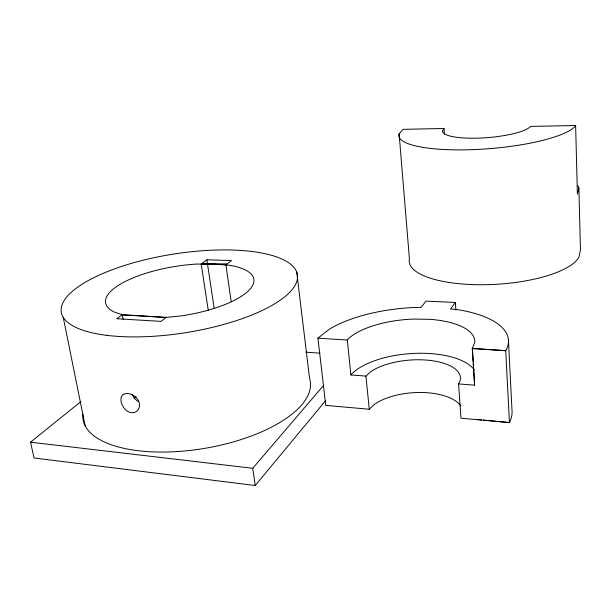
<?xml version="1.0" encoding="UTF-8"?>
<svg xmlns="http://www.w3.org/2000/svg" width="611" height="611" viewBox="0 0 611 611"><rect width="100%" height="100%" fill="white"/><g stroke="black" fill="none" stroke-linecap="round" stroke-linejoin="round"><path stroke-width="0.92" d="M578.884 188.127L577.395 194.077L575.623 125.492L530.577 126.401A44.679 9.997 -4.6 0 1 481.819 137.987A44.679 9.997 -4.6 0 1 442.524 130.838L444.029 128.501L403.123 129.326L399.105 133.824L409.408 258.751A85.861 28.075 -3.4 0 0 483.072 284.741A85.861 28.075 -3.4 0 0 578.854 257.475L580.45 249.899L578.884 188.127A87.617 24.348 -4 0 0 577.914 185.79M575.623 125.492L575.447 126.042A89.542 20.071 -4.6 0 1 475.259 149.535A89.542 20.071 -4.6 0 1 399.105 133.824M474.61 385.151L472.288 348.575L474.762 342.328A66.446 26.556 -4.5 0 0 429.327 319.293L413.204 319.087A66.446 26.556 -4.5 0 0 347.292 339.831L350.874 374.948L365.92 376.093L370.869 371.625A49.193 21.102 -4.3 0 1 432.099 360.689A49.193 21.102 -4.3 0 1 458.609 383.929L474.61 385.151L473.311 363.4M350.874 374.948L350.997 374.742A65.629 28.175 -4.3 0 1 414.907 353.372A65.629 28.175 -4.3 0 1 474.357 369.938M460.717 405.948A48.613 22.217 -4 0 0 421.689 392.483A48.613 22.217 -4 0 0 374.138 404.589L369.265 409.248L325.755 405.376L317.919 338.189L329.146 329.344A99.562 39.868 -4.5 0 1 412.57 307.554L420.926 307.524L426.012 301.108L455.363 302.453L450.605 308.96L458.555 309.785A99.562 39.868 -4.5 0 1 505.725 350.676L509.459 422.56L460.977 418.23L458.609 383.929M80.889 401.58L30.55 442.188L34.063 457.99L255.222 485.508L325.533 400.732M255.222 485.508L252.733 468.293L323.387 385.625M134.038 398.158L136.062 396.409M166.345 317.216L161.029 321.378L116.747 318.743L122.315 314.673L166.062 317.437L181.566 315.856A75.069 24.906 -9 0 0 249.456 289.767A75.069 24.906 -9 0 0 228.919 265.174L202.065 263.341M201.118 264.044L206.869 259.782L231.485 260.591L225.91 264.899L231.218 301.742M226.826 264.189L201.202 263.983L208.236 310.197M224.795 264.8L225.986 264.838L226.658 264.189L196.589 264.059A75.069 24.906 -9 0 0 120.787 283.909A75.069 24.906 -9 0 0 114.249 312.038L122.315 314.673L123.17 319.37M122.024 314.894L166.062 317.437M317.919 338.189L347.163 340.022M472.288 348.575L505.725 350.676L472.356 348.4L473.189 361.521M305.775 352.188L320.004 353.158M476.863 419.444L481.521 419.887M483.385 420.062L509.459 422.56A97.172 44.511 -4 0 0 512.018 410.569L508.421 339.876M30.55 442.188L252.733 468.293M63.223 317.224L85.173 425.913M206.869 259.782L214.094 307.921M296.74 272.109L309.556 378.362A115.196 48.62 -9.6 0 1 201.661 448.864A115.196 48.62 -9.6 0 1 82.89 414.143M365.92 376.093L369.265 409.248M444.029 128.501L444.403 134.069M455.363 302.453L455.882 310.029M138.483 401.656A10.616 8.027 48.7 0 1 132.175 394.21M123.239 394.393L121.925 395.806A10.723 7.217 55.2 0 0 123.613 407.43C126.569 412.356 134.229 415.32 138.147 409.721A10.738 8.714 40.2 0 0 136.604 397.96C133.366 394.515 127.722 392.117 123.239 394.393M106.276 335.286A119.519 39.761 -9 0 0 296.366 282.672A119.519 39.761 -9 0 0 135.459 262.249A119.519 39.761 -9 0 0 106.276 335.286"/></g></svg>
